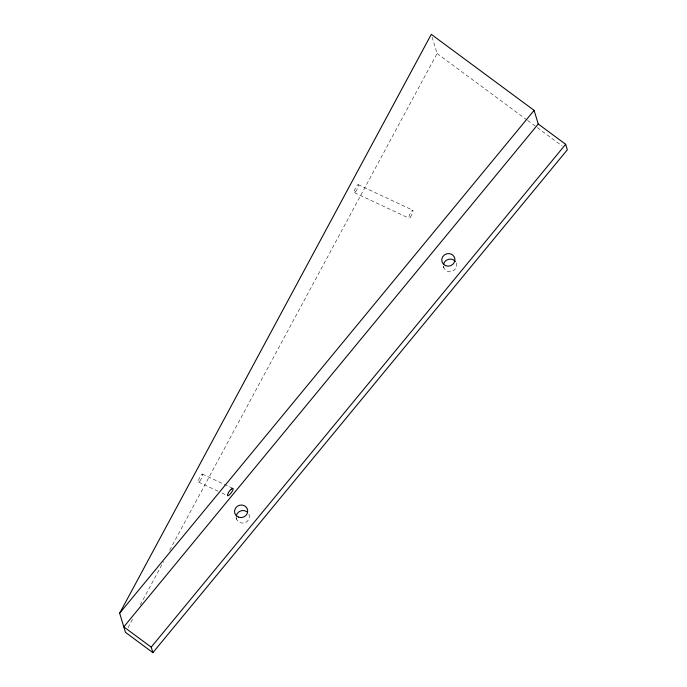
<?xml version="1.0" encoding="UTF-8"?>
<svg xmlns="http://www.w3.org/2000/svg" width="687" height="687" viewBox="0 0 687 687"><rect width="100%" height="100%" fill="white"/><g stroke="black" fill="none" stroke-linecap="round" stroke-linejoin="round"><path stroke-width="0.52" stroke-dasharray="3.44 2.58" d="M128.014 627.652L133.604 617.269M140.217 604.989L163.6 561.554M169.698 550.218L437.095 53.5L432.192 37.373M358.142 184.631L412.784 210.213M354.423 192.652L409.066 218.243M202.33 474.073L232.936 488.405M198.612 482.094L218.011 491.179M221.892 492.991L225.765 494.812M437.095 53.5L526.8 119.821M527.668 120.457L562.172 145.97M443.304 265.989L443.862 267.827M236.079 517.414L236.637 519.252M248.96 514.348A6.63 6.269 -16.9 0 1 244.349 522.876A6.63 6.269 -16.9 0 1 236.234 517.672M456.185 262.915A6.63 6.269 -16.9 0 1 451.574 271.451A6.63 6.269 -16.9 0 1 443.459 266.238M199.814 481.166A4.423 0.996 -64.9 0 0 202.51 474.296A4.423 0.996 -64.9 0 0 199.093 478.779A4.423 0.996 -64.9 0 0 199.814 481.166M355.626 191.733A4.423 0.996 -64.9 0 0 358.313 184.863A4.423 0.996 -64.9 0 0 354.896 189.346A4.423 0.996 -64.9 0 0 355.626 191.733M410.268 217.315A4.423 0.996 -64.9 0 0 412.956 210.445A4.423 0.996 -64.9 0 0 409.538 214.928A4.423 0.996 -64.9 0 0 410.268 217.315"/><path stroke-width="1.03" d="M119.658 613.225L431.273 34.35L534.108 110.375L538.247 124.012L565.667 144.287L567.342 149.792L152.892 652.65L125.472 632.375L119.658 613.225L534.108 110.375M228.548 492.579L227.672 494.331A4.354 1.159 -53.5 0 0 228.093 495.713L229.278 494.966A4.586 1.219 -53.5 0 0 232.094 491.54L232.97 489.788A4.354 1.159 -53.5 0 0 232.55 488.414L231.364 489.161M538.247 124.012L123.797 626.87L151.217 647.137L152.892 652.65M151.217 647.137L565.667 144.287M236.268 516.023A6.63 6.269 -16.9 0 1 246.942 511.772M443.493 264.598A6.63 6.269 -16.9 0 1 455.352 261.498M228.522 492.476A4.586 1.219 -53.5 0 1 231.339 489.058M445.674 265.706A6.63 6.269 -16.9 0 0 454.914 258.99A6.63 6.269 -16.9 0 0 444.455 254.886A6.63 6.269 -16.9 0 0 445.674 265.706M238.449 517.131A6.63 6.269 -16.9 0 0 247.689 510.424A6.63 6.269 -16.9 0 0 237.23 506.319A6.63 6.269 -16.9 0 0 238.449 517.131"/></g></svg>
